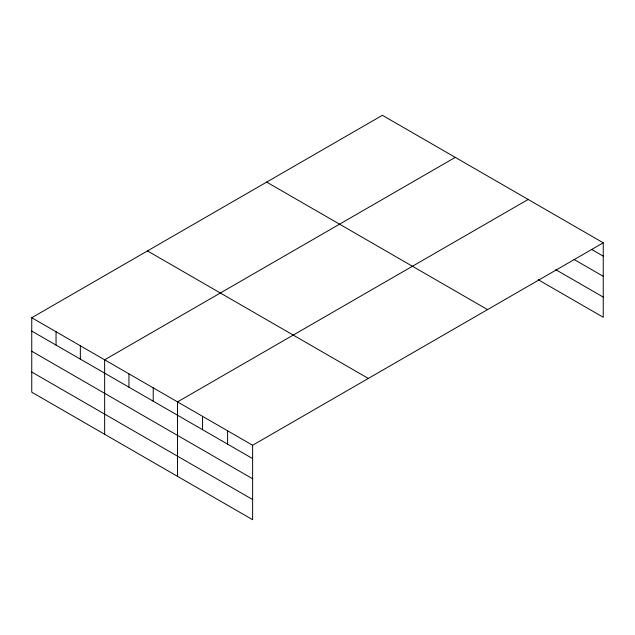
<?xml version="1.0" encoding="UTF-8"?>
<svg xmlns="http://www.w3.org/2000/svg" width="635" height="635" viewBox="0 0 635 635"><rect width="100%" height="100%" fill="white"/><g stroke="black" fill="none" stroke-linecap="round" stroke-linejoin="round"><path stroke-width="0.95" d="M603.25 242.808L382.381 115.292L31.75 317.73L31.75 392.192L252.619 519.708L252.619 445.246L603.25 242.808L603.25 317.27L538.17 279.702M455.263 157.377L104.64 359.807L104.64 434.269M528.153 199.453L177.522 401.891L177.522 476.353M591.566 249.412L603.25 256.151M574.048 259.461L603.25 276.32M555.688 269.645L603.25 297.101M266.668 182.094L487.545 309.61M147.455 250.92L368.332 378.444M31.75 317.73L252.619 445.246M31.75 331.073L252.619 458.589M31.75 351.242L252.619 478.758M31.75 372.023L252.619 499.539M227.592 430.792L227.592 444.135M202.557 416.338L202.557 429.681M153.225 387.858L153.225 401.209M128.937 373.832L128.937 387.175M80.343 345.781L80.343 359.124M56.047 331.756L56.047 345.099"/></g></svg>
